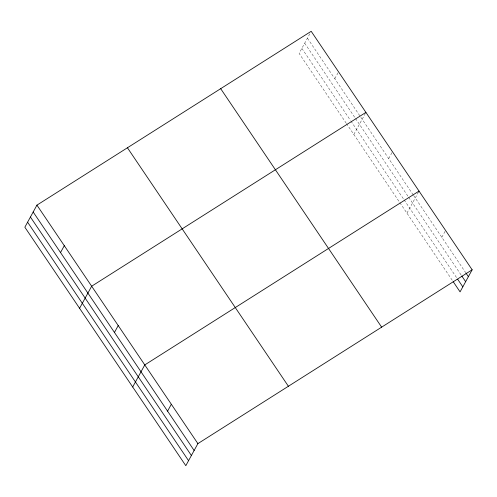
<?xml version="1.0" encoding="UTF-8"?>
<svg xmlns="http://www.w3.org/2000/svg" width="497" height="497" viewBox="0 0 497 497"><rect width="100%" height="100%" fill="white"/><g stroke="black" fill="none" stroke-linecap="round" stroke-linejoin="round"><path stroke-width="0.37" stroke-dasharray="2.48 1.86" d="M309.824 33.808L299.107 53.384L346.011 122.883M334.792 78.725L338.55 71.854M353.833 134.463L365.575 113.018M388.71 158.618L392.475 151.747M406.95 213.163L419.033 191.096M441.827 237.311L445.592 230.44M307.426 38.182L413.131 194.793M413.56 195.427L465.391 272.219M304.68 43.202L355.063 117.845M355.498 118.491L408.242 196.632M408.671 197.272L461.359 275.332M301.853 48.364L350.497 120.442M350.932 121.082L403.701 199.266M404.129 199.9L457.246 278.593M346.446 123.529L452.786 281.072"/><path stroke-width="0.75" d="M36.933 205.137L24.85 227.21L185.81 465.689L197.893 443.616L472.15 269.79L311.19 31.311L36.933 205.137L197.893 443.616M60.535 252.551L64.299 245.68M79.576 308.289L91.659 286.222L365.916 112.397M114.459 332.443L118.218 325.572M132.693 386.989L144.776 364.916L419.033 191.096M167.576 411.137L171.335 404.266M472.15 269.79L460.067 291.863L453.214 281.706M465.819 272.853L468.385 276.661M461.788 275.965L465.639 281.681M457.675 279.233L462.813 286.844M220.687 88.677L381.646 327.156M127.437 147.777L288.397 386.256M33.169 212.008L194.134 450.487M30.423 217.027L191.388 455.507M27.596 222.19L188.556 460.669"/></g></svg>
